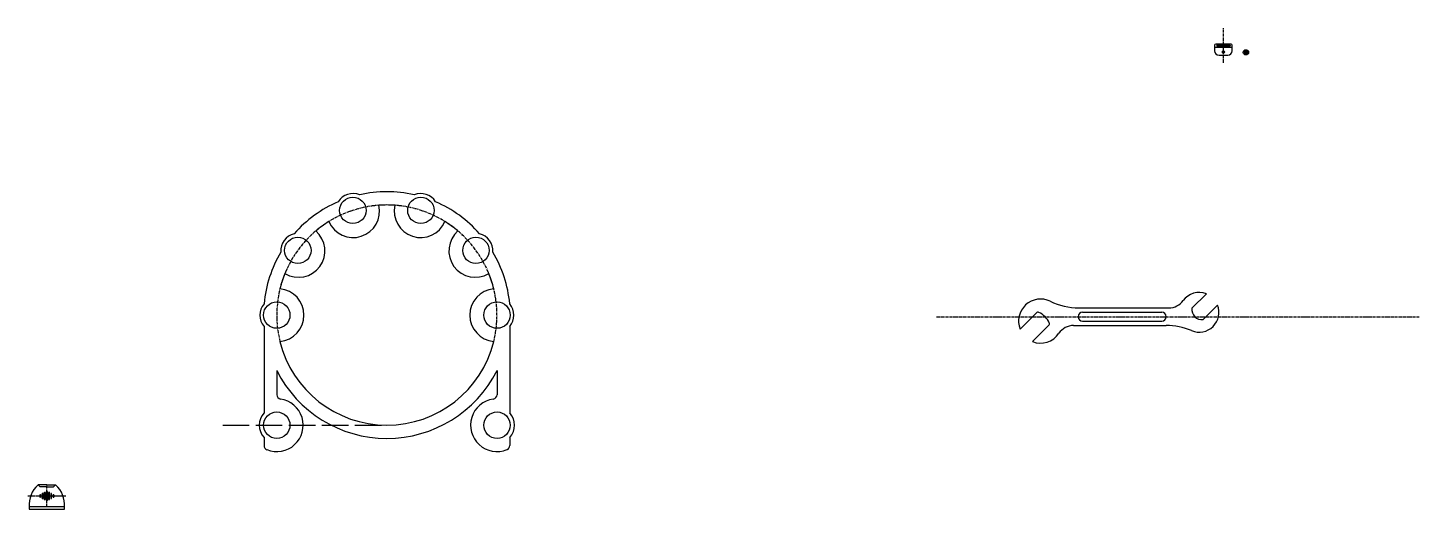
# Model space of a CAD drawing. Header units: millimetres. Extents: x 24 to 656, y 38 to 256.
import ezdxf

# ---------------------------------------------------------------- set-up
doc = ezdxf.new("R2010")
doc.units = ezdxf.units.MM
doc.header["$MEASUREMENT"] = 0
doc.linetypes.add('ACAD_ISO02W100', pattern=[15, 12, -3])
doc.linetypes.add('CENTER', pattern=[2, 1.25, -0.25, 0.25, -0.25])

# ---------------------------------------------------------------- blocks, each defined once
blk = doc.blocks.new('*U1')
at = {"transparency": 33554687}
blk.add_circle((2.36, 0), 6, dxfattribs=at)
for radius, start, end in [(12, 95.20742, 264.79258), (8, 319.93801, 40.06199)]:
    blk.add_arc((2, 0), radius, start, end, dxfattribs=at)
blk = doc.blocks.new('*U2')
at = {"color": 0, "linetype": 'ByBlock', "lineweight": -2, "transparency": 16777216}
for p, rotation in [((172.74, 171.09), 108), ((202.18, 171.09), 71.99999999999997), ((148.92, 153.78), 143.9999999999999), ((226, 153.78), 36), ((139.82, 125.78), 180)]:
    blk.add_blockref('*U1', p, dxfattribs=dict(at, rotation=rotation))
blk.add_blockref('*U1', (235.1, 125.78), dxfattribs=at)
blk = doc.blocks.new('*U4')
at = {"transparency": 33554687}
for p, q in [((-0.08, -0.31), (-0.23, 0.27)), ((0.08, -0.31), (0.23, 0.27))]:
    blk.add_line(p, q, dxfattribs=at)
for radius in [0.9, 0.3]:
    blk.add_arc((0, -0.59), radius, 75, 105, dxfattribs=at)
blk = doc.blocks.new('*U5')
at = {"color": 0, "linetype": 'ByBlock', "lineweight": -2, "transparency": 16777216}
for p, rotation in [((577.01, 245.4), 59.99999999999999), ((577.01, 244.8), 120), ((577.52, 244.5), 180), ((578.04, 245.4), 299.9999999999999), ((578.04, 244.8), 240)]:
    blk.add_blockref('*U4', p, dxfattribs=dict(at, rotation=rotation))
blk.add_blockref('*U4', (577.52, 245.69), dxfattribs=at)
blk = doc.blocks.new('*U9')
at = {"transparency": 33554687}
for p, q in [((-0.03, -0.12), (-0.09, 0.11)), ((0.03, -0.12), (0.09, 0.11))]:
    blk.add_line(p, q, dxfattribs=at)
for radius in [0.36, 0.12]:
    blk.add_arc((0, -0.24), radius, 75, 105, dxfattribs=at)
blk = doc.blocks.new('*U11')
at = {"color": 0, "linetype": 'ByBlock', "lineweight": -2, "transparency": 16777216}
for p, rotation in [((230.8, 98.16), 59.99999999999999), ((230.8, 97.92), 120), ((231.01, 97.8), 180), ((231.22, 98.16), 299.9999999999999), ((231.22, 97.92), 240)]:
    blk.add_blockref('*U9', p, dxfattribs=dict(at, rotation=rotation))
blk.add_blockref('*U9', (231.01, 98.28), dxfattribs=at)

msp = doc.modelspace()

# ---------------------------------------------------------------- linework, layer by layer
at = {"linetype": 'CENTER', "transparency": 33554687}
msp.add_line((567.29, 240.27), (567.29, 256.24), dxfattribs=at)
at = {"transparency": 33554687}
for p, q in [((563.29, 248.35), (563.29, 245.85)), ((563.29, 247.45), (571.29, 247.45)), ((570.79, 248.85), (563.79, 248.85)), ((564.29, 248.25), (564.29, 248.05)), ((564.49, 248.45), (570.09, 248.45)), ((564.49, 247.85), (570.09, 247.85)), ((570.29, 248.25), (570.29, 248.05)), ((571.29, 245.85), (571.29, 248.35)), ((565.29, 243.85), (569.29, 243.85)), ((553.01, 128.87), (559.57, 135.43)), ((482.39, 126.8), (474.98, 119.39)), ((501.72, 129.05), (542.54, 129.05)), ((503.29, 127.05), (539.29, 127.05)), ((558.11, 123.77), (564.67, 130.33)), ((131.7, 120.63), (131.7, 81.33)), ((243.23, 120.63), (243.23, 81.33)), ((488.04, 121.15), (480.63, 113.74)), ((499.25, 121.05), (541.29, 121.05)), ((503.29, 123.05), (539.29, 123.05)), ((137.46, 100.56), (137.46, 89.63)), ((237.46, 100.56), (237.46, 89.63)), ((131.7, 70.23), (131.7, 66.51)), ((243.23, 70.23), (243.23, 66.51)), ((33.05, 48.63), (29.05, 48.63)), ((29.05, 48.63), (30.05, 47.83)), ((33.05, 47.83), (30.05, 47.83)), ((30.87, 42.68), (30.87, 44.58)), ((31.23, 44.58), (31.23, 42.68)), ((31.81, 42.21), (31.81, 45.06)), ((32.29, 45.06), (32.29, 42.21)), ((32.75, 45.53), (32.75, 41.73)), ((33.05, 48.63), (37.05, 48.63)), ((33.05, 47.83), (36.05, 47.83)), ((33.35, 41.73), (33.35, 45.53)), ((33.81, 45.06), (33.81, 42.21)), ((34.29, 42.21), (34.29, 45.06)), ((34.87, 44.58), (34.87, 42.68)), ((35.23, 42.68), (35.23, 44.58)), ((36.05, 47.83), (37.05, 48.63)), ((29.93, 44.11), (29.93, 43.16)), ((30.17, 43.16), (30.17, 44.11)), ((35.93, 43.16), (35.93, 44.11)), ((36.17, 44.11), (36.17, 43.16))]:
    msp.add_line(p, q, dxfattribs=at)
at = {"linetype": 'CENTER', "transparency": 33554531}
msp.add_line((437.09, 125.05), (656.18, 125.05), dxfattribs=at)
at = {"linetype": 'ACAD_ISO02W100', "transparency": 33554551}
msp.add_line((112.97, 75.78), (187.46, 75.78), dxfattribs=at)
at = {"linetype": 'CENTER', "transparency": 33554523}
for p, q in [((33.05, 39.03), (33.05, 48.23)), ((24.42, 43.63), (41.68, 43.63))]:
    msp.add_line(p, q, dxfattribs=at)
for p, q in [((41.05, 38.63), (25.05, 38.63)), ((25.05, 38.63), (25.05, 37.63)), ((41.05, 37.63), (41.05, 38.63)), ((25.05, 37.63), (41.05, 37.63))]:
    msp.add_line(p, q)
at = {"transparency": 33554687}
for centre, radius in [((567.29, 245.25), 0.48), ((577.52, 245.1), 1.2), ((137.46, 75.78), 6), ((237.46, 75.78), 6)]:
    msp.add_circle(centre, radius, dxfattribs=at)
for centre, radius, start, end in [((563.79, 248.35), 0.5, 90, 180), ((564.49, 248.25), 0.2, 90, 180), ((564.49, 248.05), 0.2, 180, 270), ((570.09, 248.25), 0.2, 0, 90), ((570.09, 248.05), 0.2, 270, 0), ((570.79, 248.35), 0.5, 0, 90), ((565.29, 245.85), 2, 180, 270), ((569.29, 245.85), 2, 270, 0), ((187.46, 125.78), 56, 113.27552, 138.72448), ((187.46, 125.78), 56, 77.27552, 102.72448), ((187.46, 125.78), 56, 41.27552, 66.72448), ((187.46, 125.78), 50, 85.82808, 94.17192), ((187.46, 125.78), 50, 121.82808, 130.17192), ((187.46, 125.78), 50, 49.82808, 58.17192), ((187.46, 125.78), 56, 149.27552, 174.72448), ((187.46, 125.78), 56, 5.27552, 30.72448), ((187.46, 125.78), 50, 157.82808, 166.17192), ((187.46, 125.78), 50, 13.82808, 22.17192), ((484.29, 123.05), 10, 64.15807, 201.42182), ((556.29, 127.05), 9, 68.57818, 143.96812), ((483.09, 126.1), 1, 64.47122, 135), ((479.22, 117.98), 10, 25.52878, 64.47122), ((501.72, 159.05), 30, 244.15807, 270), ((503.29, 125.05), 2, 90, 270), ((539.29, 125.05), 2, 270, 90), ((542.54, 137.05), 8, 270, 323.96812), ((556.29, 127.05), 9, 247.38014, 21.42182), ((557.47, 128.23), 4.5, 171.8699, 278.1301), ((487.34, 121.85), 1, 315, 25.52878), ((499.25, 113.05), 8, 90, 146.25101), ((541.29, 91.05), 30, 67.38014, 90), ((187.46, 125.78), 50, 193.82808, 346.17192), ((484.29, 123.05), 10, 248.57818, 326.25101), ((187.46, 125.78), 56, 206.7655, 333.2345), ((139.46, 89.63), 2, 180, 261.78679), ((235.46, 89.63), 2, 278.21321, 0), ((137.46, 75.78), 12, 247.89663, 81.78679), ((237.46, 75.78), 12, 98.21321, 292.10337), ((137.46, 75.78), 8, 136.08326, 223.91674), ((237.46, 75.78), 8, 316.08326, 43.91674), ((133.7, 66.51), 2, 180, 247.89663), ((241.23, 66.51), 2, 292.10337, 0), ((37.01, 39.65), 12, 131.5342, 184.86298), ((30.05, 44.11), 0.12, 0, 180), ((31.05, 44.58), 0.18, 0, 180), ((32.05, 45.06), 0.24, 0, 180), ((33.05, 45.53), 0.3, 0, 180), ((34.05, 45.06), 0.24, 0, 180), ((35.05, 44.58), 0.18, 0, 180), ((36.05, 44.11), 0.12, 0, 180), ((29.09, 39.65), 12, 355.13702, 48.4658), ((30.05, 43.16), 0.12, 180, 0), ((31.05, 42.68), 0.18, 180, 0), ((32.05, 42.21), 0.24, 180, 0), ((33.05, 41.73), 0.3, 180, 0), ((34.05, 42.21), 0.24, 180, 0), ((35.05, 42.68), 0.18, 180, 0), ((36.05, 43.16), 0.12, 180, 0)]:
    msp.add_arc(centre, radius, start, end, dxfattribs=at)
at = {"linetype": 'CENTER', "transparency": 33554531}
msp.add_arc((187.46, 125.78), 50, 346.17192, 193.82808, dxfattribs=at)

# ---------------------------------------------------------------- block references
at = {"transparency": 33554687}
for name, p in [('*U11', (336.28, 147.21)), ('*U5', (0, 0)), ('*U2', (0, 0))]:
    msp.add_blockref(name, p, dxfattribs=at)

doc.saveas('drawing.dxf')
